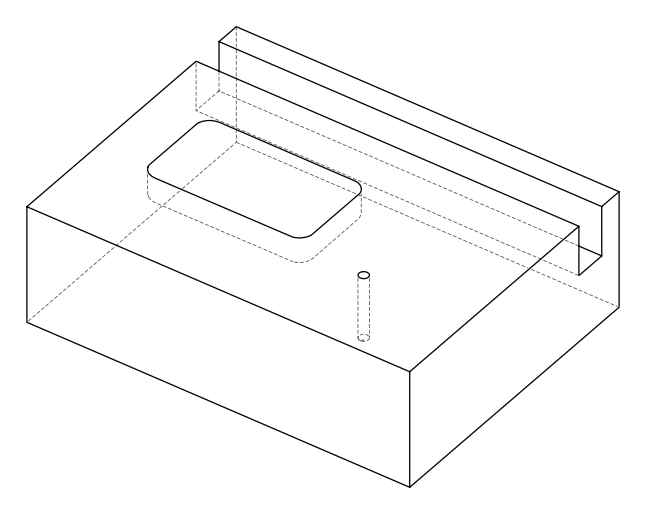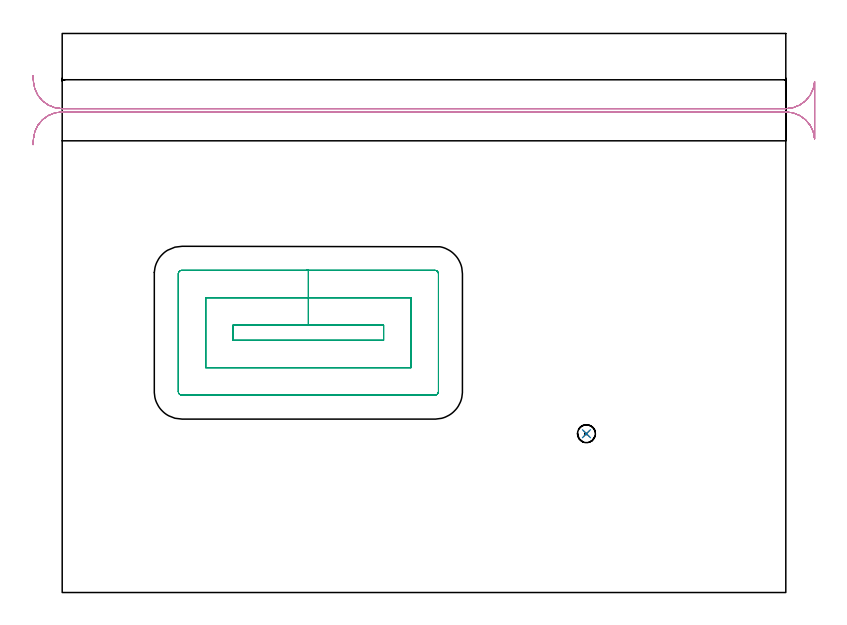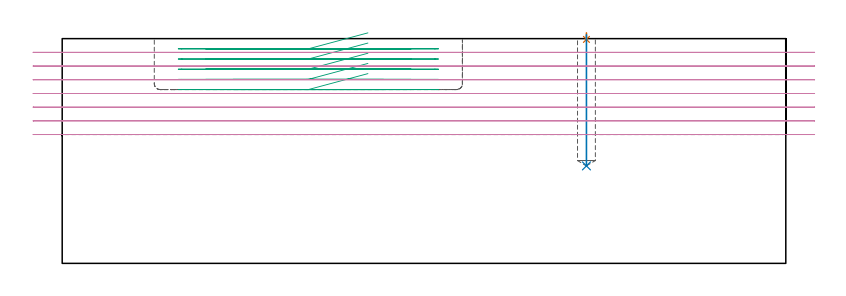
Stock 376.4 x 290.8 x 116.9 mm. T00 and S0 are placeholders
(PLAN: 4 operations, 3 tool changes, 22.2 min)
(1 SPOT_DRILL | STEP1POCKET | NXT0321_9005460120000 | 0.03 min | 1 mm3)
(2 DRILL_BLIND_HOLE_INTO_CENTER | STEP1POCKET | UGT0301_208 | 0.27 min | 4349 mm3)
(3 MILL_RECTANGULAR_POCKET | POCKET_RECTANGULAR_STRAIGHT | NXT0201_007 | Follow Part, ap 6.25, ae 75% | 9.52 min | 376188 mm3)
(4 MILL_RECTANGULAR_SLOT | SLOT_RECTANGULAR | UGT0201_018 | Follow Part, ap 7.5, ae 75% | 12.42 min | 595628 mm3)
(TOOL NXT0321_9005460120000 | NC Spot Drill, 142deg, 12mm, Carbide, Uncoated | D12 PA142 FL30 Z2)
(TOOL UGT0301_208 | Twist Drill 9.3 mm | D9.3 PA118 FL78 Z2)
(TOOL NXT0201_007 | ENDMILL 25mm [R216.25-25050GCK54P 1620] | D25 R3 FL54 Z5)
(TOOL UGT0201_018 | End mill 30 mm | D30 FL50 Z4)
(OP 1 SPOT_DRILL)
G17 G21 G94 G90
T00 M6
G54
G17 G0 G90 X272.7 Y82.6 S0 M3
G43 Z126.9 H0
G94 G81 G98 Z116.5 F250. R119.9
G80
M5
M2
(OP 2 DRILL_BLIND_HOLE_INTO_CENTER)
G17 G21 G94 G90
T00 M6
G54
G17 G0 G90 X272.7 Y82.6 S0 M3
G43 Z126.9 H0
G94 G81 G98 Z50.7 F250. R118.9
G80
M5
M2
(OP 3 MILL_RECTANGULAR_POCKET)
G17 G21 G94 G90
T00 M6
G54
G17 G0 G90 X159.026 Y139.1 S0 M3
G43 Z126.9 H1
Z119.9
G94 G1 X128.05 Z111.6 F250.
X88.9 F500.
Y131.2
X167.2
Y139.1
X128.05
Y153.35
X74.65
Y116.95
X181.45
Y153.35
X128.05
Y167.6
X62.2
G3 X60.4 Y165.8 R1.8
G1 Y104.5
G3 X62.2 Y102.7 R1.8
G1 X193.9
G3 X195.7 Y104.5 R1.8
G1 Y165.8
G3 X193.9 Y167.6 R1.8
G1 X128.05
X127.05
G0 X159.026 Y139.1 Z114.6
G1 X128.05 Z106.3 F250.
X88.9 F500.
Y131.2
X167.2
Y139.1
X128.05
Y153.35
X74.65
Y116.95
X181.45
Y153.35
X128.05
Y167.6
X62.2
G3 X60.4 Y165.8 R1.8
G1 Y104.5
G3 X62.2 Y102.7 R1.8
G1 X193.9
G3 X195.7 Y104.5 R1.8
G1 Y165.8
G3 X193.9 Y167.6 R1.8
G1 X128.05
X127.05
G0 X159.026 Y139.1 Z109.3
G1 X128.05 Z101. F250.
X88.9 F500.
Y131.2
X167.2
Y139.1
X128.05
Y153.35
X74.65
Y116.95
X181.45
Y153.35
X128.05
Y167.6
X62.2
G3 X60.4 Y165.8 R1.8
G1 Y104.5
G3 X62.2 Y102.7 R1.8
G1 X193.9
G3 X195.7 Y104.5 R1.8
G1 Y165.8
G3 X193.9 Y167.6 R1.8
G1 X128.05
X127.05
G0 X159.026 Y139.1 Z104.
G1 X128.05 Z95.7 F250.
X88.9 F500.
Y131.2
X167.2
Y139.1
X128.05
Y153.35
X74.65
Y116.95
X181.45
Y153.35
X128.05
Y167.6
X62.2
G3 X60.4 Y165.8 R1.8
G1 Y104.5
G3 X62.2 Y102.7 R1.8
G1 X193.9
G3 X195.7 Y104.5 R1.8
G1 Y165.8
G3 X193.9 Y167.6 R1.8
G1 X128.05
X127.05
G0 X159.026 Y139.1 Z98.7
G1 X128.05 Z90.4 F250.
X88.9 F500.
Y131.2
X167.2
Y139.1
X128.05
Y153.35
X74.65
Y116.95
X181.45
Y153.35
X128.05
Y167.6
X62.2
G3 X60.4 Y165.8 R1.8
G1 Y104.5
G3 X62.2 Y102.7 R1.8
G1 X193.9
G3 X195.7 Y104.5 R1.8
G1 Y165.8
G3 X193.9 Y167.6 R1.8
G1 X128.05
X127.05
G0 Z126.9
M5
M2
(OP 4 MILL_RECTANGULAR_SLOT)
G17 G21 G94 G90
T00 M6
G54
G17 G0 G90 X-15.16 Y232.954 S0 M3
G43 Z126.9 H0
Z109.771
G94 G1 X-14.97 Y235.948 F250.
G2 X0. Y250. R15. F500.
G1 X376.4
G2 X391.37 Y235.948 R15.
G1 X391.4
Y265.752
X391.37
G2 X376.4 Y251.7 R15.
G1 X0.
G2 X-14.97 Y265.752 R15.
G1 X-15.16 Y268.746 F250.
G0 Y232.954 Z102.643
G1 X-14.97 Y235.948
G2 X0. Y250. R15. F500.
G1 X376.4
G2 X391.37 Y235.948 R15.
G1 X391.4
Y265.752
X391.37
G2 X376.4 Y251.7 R15.
G1 X0.
G2 X-14.97 Y265.752 R15.
G1 X-15.16 Y268.746 F250.
G0 Y232.954 Z95.514
G1 X-14.97 Y235.948
G2 X0. Y250. R15. F500.
G1 X376.4
G2 X391.37 Y235.948 R15.
G1 X391.4
Y265.752
X391.37
G2 X376.4 Y251.7 R15.
G1 X0.
G2 X-14.97 Y265.752 R15.
G1 X-15.16 Y268.746 F250.
G0 Y232.954 Z88.386
G1 X-14.97 Y235.948
G2 X0. Y250. R15. F500.
G1 X376.4
G2 X391.37 Y235.948 R15.
G1 X391.4
Y265.752
X391.37
G2 X376.4 Y251.7 R15.
G1 X0.
G2 X-14.97 Y265.752 R15.
G1 X-15.16 Y268.746 F250.
G0 Y232.954 Z81.257
G1 X-14.97 Y235.948
G2 X0. Y250. R15. F500.
G1 X376.4
G2 X391.37 Y235.948 R15.
G1 X391.4
Y265.752
X391.37
G2 X376.4 Y251.7 R15.
G1 X0.
G2 X-14.97 Y265.752 R15.
G1 X-15.16 Y268.746 F250.
G0 Y232.954 Z74.129
G1 X-14.97 Y235.948
G2 X0. Y250. R15. F500.
G1 X376.4
G2 X391.37 Y235.948 R15.
G1 X391.4
Y265.752
X391.37
G2 X376.4 Y251.7 R15.
G1 X0.
G2 X-14.97 Y265.752 R15.
G1 X-15.16 Y268.746 F250.
G0 Y232.954 Z67.
G1 X-14.97 Y235.948
G2 X0. Y250. R15. F500.
G1 X376.4
G2 X391.37 Y235.948 R15.
G1 X391.4
Y265.752
X391.37
G2 X376.4 Y251.7 R15.
G1 X0.
G2 X-14.97 Y265.752 R15.
G1 X-15.16 Y268.746 F250.
G0 Z126.9
M5
M2
